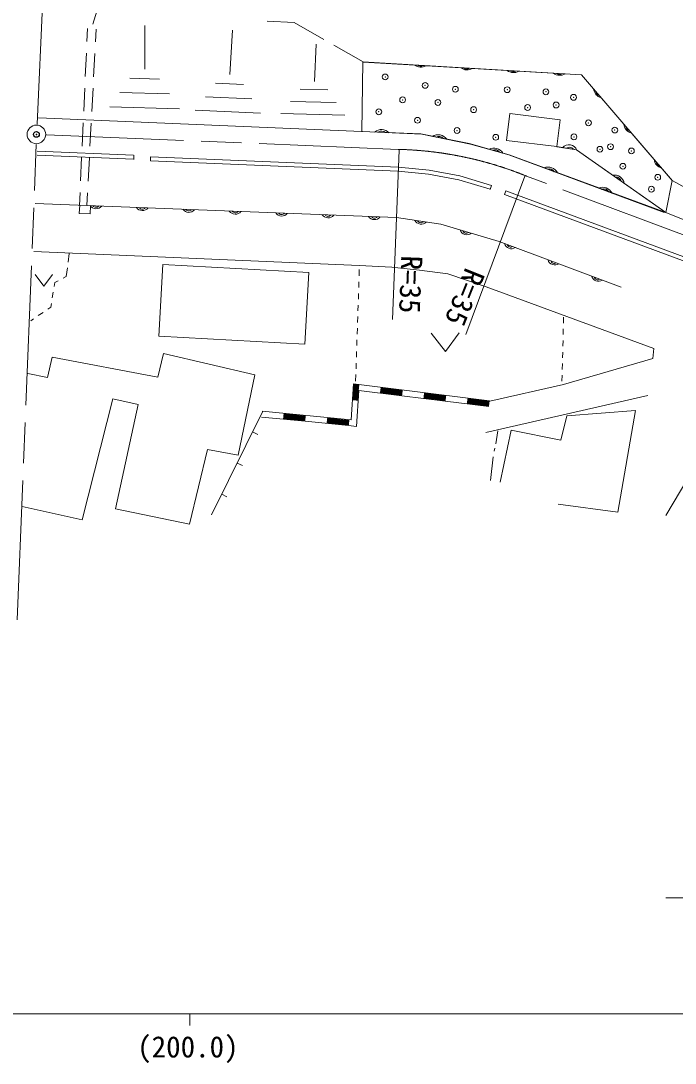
# Model space of a CAD drawing. Units: millimetres, scale not verified. Extents: x 40000 to 680000, y 20000 to 380000.
# Drawn here: x 253458 to 309814, y 200756 to 290482 of the extents above; entities that cross this region are included whole.
import ezdxf
from ezdxf.enums import TextEntityAlignment as Align

# ---------------------------------------------------------------- set-up
doc = ezdxf.new("R2010")
doc.units = ezdxf.units.MM
doc.header["$LTSCALE"] = 1000
doc.header["$PDMODE"] = 32
doc.header["$PDSIZE"] = 500
doc.linetypes.add('CHAIN', pattern=[18.5, 12, -1.5, 3.5, -1.5])
for name, color, linetype, lineweight in [('M-BGD', 7, 'Continuous', 13), ('M-BMK', 2, 'CHAIN', 13), ('M-BMK-HTXT', 7, 'Continuous', 13), ('M-BMK-SRVR', 3, 'Continuous', 13), ('M-STR-HTXT', 7, 'Continuous', 13), ('M-TTL-BAND', 7, 'Continuous', 13)]:
    doc.layers.add(name, color=color, linetype=linetype, lineweight=lineweight)
doc.layers.add('M-OTRS', color=6, linetype='Continuous')
doc.styles.add('ＭＳ ゴシック', font='')
doc.styles.get('ＭＳ ゴシック').set_extended_font_data('MS Gothic')

msp = doc.modelspace()

# ---------------------------------------------------------------- linework, layer by layer
at = {"layer": 'M-BGD'}
for p, q in [((259145, 288694), (259195, 289825)), ((264124, 286336), (264124, 290085)), ((277003, 290325), (274673, 290454)), ((279543, 288888), (277003, 290325)), ((259944, 289760), (259886, 288668)), ((271470, 285867), (271682, 289687)), ((278745, 285274), (278902, 288463)), ((282953, 286959), (280414, 288396)), ((259010, 285697), (259100, 287695)), ((259834, 287669), (259728, 285672)), ((282813, 280958), (282909, 286965)), ((282909, 286965), (301737, 285847)), ((282929, 286934), (301742, 285830)), ((265409, 285464), (262838, 285541)), ((301737, 285847), (309565, 276740)), ((301742, 285830), (309583, 276707)), ((258876, 282700), (258965, 284698)), ((259676, 284673), (259570, 282676)), ((272628, 285010), (270222, 285120)), ((279892, 284538), (277529, 284593)), ((266266, 284189), (261981, 284317)), ((273363, 283771), (269353, 283954)), ((280627, 283456), (276690, 283548)), ((267123, 282914), (261124, 283093)), ((274099, 282532), (268484, 282789)), ((254983, 282140), (282813, 280958)), ((281362, 282375), (275850, 282503)), ((295582, 282498), (295294, 280193)), ((299896, 281958), (295582, 282498)), ((299608, 279654), (299896, 281958)), ((258742, 279703), (258831, 281701)), ((259518, 281677), (259412, 279680)), ((287918, 280751), (282809, 280965)), ((287994, 280725), (282891, 280945)), ((292072, 279920), (287918, 280751)), ((292193, 279871), (287994, 280725)), ((295294, 280193), (299608, 279654)), ((254867, 279272), (263175, 278917)), ((295523, 278961), (292072, 279920)), ((295489, 278943), (292193, 279871)), ((301322, 279392), (299603, 279654)), ((301310, 279386), (299617, 279631)), ((308911, 274031), (301310, 279386)), ((309022, 273992), (301322, 279392)), ((254852, 278922), (263160, 278567)), ((258607, 276706), (258697, 278704)), ((259359, 278682), (259254, 276684)), ((263181, 278911), (263177, 278557)), ((264620, 278780), (264620, 278423)), ((264623, 278425), (285953, 277543)), ((264637, 278775), (285977, 277892)), ((308868, 273987), (295489, 278943)), ((309016, 273974), (295523, 278961)), ((285953, 277543), (288580, 277287)), ((285977, 277892), (288630, 277634)), ((288580, 277287), (291178, 276790)), ((288630, 277634), (291262, 277131)), ((291178, 276790), (293891, 275981)), ((291262, 277131), (293991, 276316)), ((309565, 276740), (309022, 273992)), ((312711, 275008), (309557, 276724)), ((258512, 274576), (258562, 275707)), ((259201, 275686), (259144, 274594)), ((293998, 276312), (293884, 275971)), ((295112, 275527), (310674, 269764)), ((295226, 275849), (295129, 275525)), ((295234, 275855), (310789, 270094)), ((254699, 274757), (285799, 273543)), ((258527, 274609), (258491, 273900)), ((258491, 273900), (259438, 273871)), ((259438, 273871), (259467, 274558)), ((309017, 273977), (311933, 272793)), ((285799, 273543), (289633, 272968)), ((289633, 272968), (294665, 271482)), ((294665, 271482), (305162, 267552)), ((282592, 269430), (254575, 270623)), ((257537, 269711), (257635, 270443)), ((257373, 268484), (257471, 269216)), ((265685, 269514), (265345, 263338)), ((278263, 268822), (265685, 269514)), ((285425, 269281), (282592, 269430)), ((287789, 269025), (285425, 269281)), ((254691, 268633), (255452, 267641)), ((255452, 267641), (256191, 268650)), ((257102, 268337), (257373, 268484)), ((277923, 262646), (278263, 268822)), ((282593, 268519), (282611, 269075)), ((290239, 268706), (287789, 269025)), ((293541, 267598), (290239, 268706)), ((256338, 267625), (256393, 267951)), ((256393, 267951), (256663, 268098)), ((282560, 267519), (282576, 268019)), ((307978, 262278), (293541, 267598)), ((256170, 266640), (256254, 267133)), ((282526, 266520), (282543, 267020)), ((255792, 265662), (256031, 265821)), ((256031, 265821), (256086, 266147)), ((282493, 265521), (282510, 266020)), ((254305, 264671), (254544, 264830)), ((254960, 265107), (255376, 265385)), ((282460, 264521), (282477, 265021)), ((300193, 264470), (300206, 264969)), ((282427, 263522), (282443, 264021)), ((300168, 263471), (300181, 263970)), ((265345, 263338), (277923, 262646)), ((282393, 262522), (282410, 263022)), ((288808, 263600), (290026, 262014)), ((290026, 262014), (291208, 263628)), ((300142, 262471), (300155, 262971)), ((282360, 261523), (282377, 262023)), ((307893, 261404), (307978, 262278)), ((256154, 261525), (255747, 259773)), ((265251, 259812), (256154, 261525)), ((265740, 261857), (265251, 259812)), ((273601, 260004), (265740, 261857)), ((300116, 261471), (300129, 261971)), ((300203, 259189), (307893, 261404)), ((282327, 260523), (282344, 261023)), ((300090, 260472), (300103, 260971)), ((255747, 259773), (254061, 260133)), ((272163, 253081), (273601, 260004)), ((282292, 259468), (282310, 260024)), ((300064, 259473), (300077, 259972)), ((281902, 256122), (282115, 259232)), ((282069, 257834), (282161, 259176)), ((282115, 259232), (293820, 257773)), ((282119, 257831), (282208, 259120)), ((282161, 259176), (282592, 259123)), ((282169, 257827), (282254, 259064)), ((282208, 259120), (282585, 259073)), ((282219, 257824), (282300, 259008)), ((282254, 259064), (282579, 259023)), ((282269, 257820), (282346, 258952)), ((282300, 259008), (282573, 258974)), ((282319, 257817), (282393, 258896)), ((282346, 258952), (282567, 258924)), ((282366, 255575), (282578, 258671)), ((282369, 257813), (282439, 258839)), ((282393, 258896), (282561, 258875)), ((282419, 257810), (282485, 258783)), ((282439, 258839), (282555, 258825)), ((282468, 257807), (282531, 258727)), ((282485, 258783), (282548, 258775)), ((282531, 258727), (282542, 258726)), ((282578, 258671), (286277, 258210)), ((284413, 258493), (286283, 258259)), ((284419, 258542), (286289, 258309)), ((284425, 258592), (286295, 258359)), ((284431, 258641), (286301, 258408)), ((284437, 258691), (286308, 258458)), ((284443, 258741), (286314, 258507)), ((284450, 258790), (286320, 258557)), ((284456, 258840), (286326, 258607)), ((284462, 258889), (286332, 258656)), ((288203, 258423), (290073, 258190)), ((293855, 257741), (300203, 259189)), ((258752, 247540), (261388, 257949)), ((261388, 257949), (263553, 257467)), ((286277, 258210), (290018, 257743)), ((288153, 258026), (290024, 257793)), ((288160, 258076), (290030, 257843)), ((288166, 258125), (290036, 257892)), ((288172, 258175), (290042, 257942)), ((288178, 258225), (290048, 257992)), ((288184, 258274), (290055, 258041)), ((288190, 258324), (290061, 258091)), ((288197, 258374), (290067, 258140)), ((290018, 257743), (293758, 257277)), ((291894, 257560), (293764, 257327)), ((291900, 257610), (293771, 257376)), ((291906, 257659), (293777, 257426)), ((291913, 257709), (293783, 257476)), ((291919, 257758), (293789, 257525)), ((291925, 257808), (293795, 257575)), ((291931, 257858), (293802, 257624)), ((291937, 257907), (293808, 257674)), ((291944, 257957), (293814, 257724)), ((293493, 255035), (307467, 258231)), ((263553, 257467), (261604, 248488)), ((269881, 247962), (274301, 256868)), ((274234, 256875), (281902, 256122)), ((276104, 256641), (277980, 256457)), ((306405, 256937), (300469, 256482)), ((304871, 248185), (306405, 256937)), ((274185, 256377), (277936, 256009)), ((276065, 256243), (277941, 256059)), ((276070, 256293), (277946, 256109)), ((276075, 256343), (277951, 256159)), ((276080, 256392), (277956, 256208)), ((276085, 256442), (277961, 256258)), ((276090, 256492), (277966, 256308)), ((276095, 256542), (277971, 256358)), ((276100, 256591), (277975, 256407)), ((277936, 256009), (281688, 255641)), ((279817, 255875), (281693, 255691)), ((279822, 255925), (281698, 255741)), ((279827, 255974), (281703, 255790)), ((279832, 256024), (281708, 255840)), ((279837, 256074), (281712, 255890)), ((279842, 256124), (281717, 255940)), ((279846, 256173), (281722, 255989)), ((279851, 256223), (281727, 256039)), ((279856, 256273), (281732, 256089)), ((300469, 256482), (299972, 254380)), ((273425, 255103), (273872, 254880)), ((281688, 255641), (282366, 255575)), ((294527, 255190), (294356, 254073)), ((295698, 255232), (294746, 250773)), ((299972, 254380), (295698, 255232)), ((267988, 247159), (269543, 253592)), ((269543, 253592), (272163, 253081)), ((294280, 253685), (294233, 253448)), ((272091, 252415), (272539, 252193)), ((294148, 252956), (293901, 250925)), ((310893, 251099), (309019, 247890)), ((270757, 249728), (271205, 249506)), ((253583, 248662), (258752, 247540)), ((299745, 248867), (304871, 248185)), ((261604, 248488), (267988, 247159))]:
    msp.add_line(p, q, dxfattribs=at)
for centre, radius, start, end in [((287902, 287402), 908, 233.2428, 300.03978), ((287880, 287023), 454, 233.2428, 300.03978), ((291895, 287168), 908, 233.2428, 300.03978), ((291873, 286789), 454, 233.2428, 300.03978), ((295888, 286933), 908, 233.2428, 300.03978), ((295866, 286555), 454, 233.2428, 300.03978), ((299882, 286699), 908, 233.2428, 300.03978), ((299859, 286320), 454, 233.2428, 300.03978), ((303681, 284738), 908, 187.28059, 254.07756), ((303393, 284491), 454, 187.28059, 254.07756), ((284528, 280218), 906, 43.93142, 131.13706), ((284543, 280545), 453, 43.93142, 131.13706), ((306288, 281704), 908, 187.28059, 254.07756), ((306000, 281457), 454, 187.28059, 254.07756), ((289391, 279771), 906, 34.8952, 122.10083), ((289457, 280093), 453, 34.8952, 122.10083), ((294205, 278623), 906, 30.67625, 117.88189), ((294293, 278939), 453, 30.67625, 117.88189), ((300670, 279081), 732, 22.53705, 139.21687), ((300688, 279145), 453, 38.18996, 125.3956), ((308895, 278671), 908, 187.28059, 254.07756), ((308608, 278424), 454, 187.28059, 254.07756), ((298872, 276990), 906, 26.07064, 113.27628), ((298986, 277298), 453, 26.07064, 113.27628), ((304544, 276305), 906, 11.23261, 98.43825), ((304733, 276573), 453, 11.23261, 98.43825), ((303560, 275253), 906, 26.07064, 113.27628), ((303674, 275561), 453, 26.07064, 113.27628), ((259937, 274928), 625, 214.63414, 320.89435), ((259930, 274741), 312, 214.63414, 320.89435), ((263934, 274772), 625, 214.63414, 320.89435), ((263927, 274585), 312, 214.63414, 320.89435), ((267931, 274616), 625, 214.63414, 320.89435), ((267924, 274429), 312, 214.63414, 320.89435), ((271928, 274460), 625, 214.63414, 320.89435), ((271921, 274273), 312, 214.63414, 320.89435), ((275925, 274304), 625, 214.63414, 320.89435), ((275918, 274117), 312, 214.63414, 320.89435), ((279922, 274148), 625, 214.63414, 320.89435), ((279915, 273961), 312, 214.63414, 320.89435), ((283919, 273992), 625, 214.63414, 320.89435), ((283912, 273805), 312, 214.63414, 320.89435), ((287935, 273602), 625, 208.33913, 314.59934), ((287907, 273417), 312, 208.33913, 314.59934), ((291875, 272697), 625, 200.42129, 306.68149), ((291822, 272517), 312, 200.42129, 306.68149), ((295715, 271490), 625, 196.34253, 302.60273), ((295649, 271314), 312, 196.34253, 302.60273), ((299461, 270087), 625, 196.34253, 302.60273), ((299395, 269912), 312, 196.34253, 302.60273), ((303207, 268685), 625, 196.34253, 302.60273), ((303141, 268509), 312, 196.34253, 302.60273)]:
    msp.add_arc(centre, radius, start, end, dxfattribs=at)
for p in [(284838, 285655), (288281, 284923), (290881, 284593), (295349, 284556), (298682, 284373), (286340, 283678), (289380, 283458), (301062, 283897), (284289, 282652), (292456, 282835), (297107, 283018), (299561, 283238), (287622, 281920), (302344, 281700), (291028, 281041), (304615, 281077), (294360, 280455), (301099, 280491), (303333, 279429), (304248, 279649), (306043, 279283), (305310, 277964), (308313, 277012), (307764, 275987)]:
    msp.add_point(p, dxfattribs=at)
at = {"layer": 'M-BMK'}
for p, q in [((254874, 281593), (256865, 327132)), ((285964, 279417), (255673, 280679)), ((253132, 238912), (254789, 279832)), ((311368, 271732), (297017, 277110))]:
    msp.add_line(p, q, dxfattribs=at)
msp.add_arc((285205, 248157), 31270, 67.80549, 88.60894, dxfattribs=at)
at = {"layer": 'M-BMK-HTXT'}
msp.add_lwpolyline([(309000, 215000), (312000, 215000), (314500, 215000), (334500, 215000), (337000, 215000), (340000, 215000)], dxfattribs=at)
at = {"layer": 'M-BMK-SRVR'}
for p, q in [((286054, 279336), (285466, 264770)), ((291796, 263482), (296879, 277103))]:
    msp.add_line(p, q, dxfattribs=at)
msp.add_circle((254801, 280704), 800, dxfattribs=at)
at = {"layer": 'M-OTRS'}
msp.add_point((254801, 280704), dxfattribs=at)
at = {"layer": 'M-STR-HTXT'}
msp.add_line((259652, 290189), (265986, 310713), dxfattribs=at)
at = {"layer": 'M-TTL-BAND'}
for p, q in [((40000, 205000), (579000, 205000)), ((268000, 205000), (268000, 204000))]:
    msp.add_line(p, q, dxfattribs=at)

# ---------------------------------------------------------------- texts
at = {"layer": 'M-BMK-SRVR', "style": 'ＭＳ ゴシック'}
for rotation, p in [(267.804, (285678, 270337)), (248.199, (291260, 269539))]:
    msp.add_text('R=35', height=1833, rotation=rotation, dxfattribs=at).set_placement(p, align=Align.BOTTOM_LEFT)
at = {"layer": 'M-TTL-BAND', "style": 'ＭＳ ゴシック'}
msp.add_text('(200.0)', height=1833, dxfattribs=at).set_placement((267844, 200695), align=Align.BOTTOM_CENTER)

doc.saveas('drawing.dxf')
